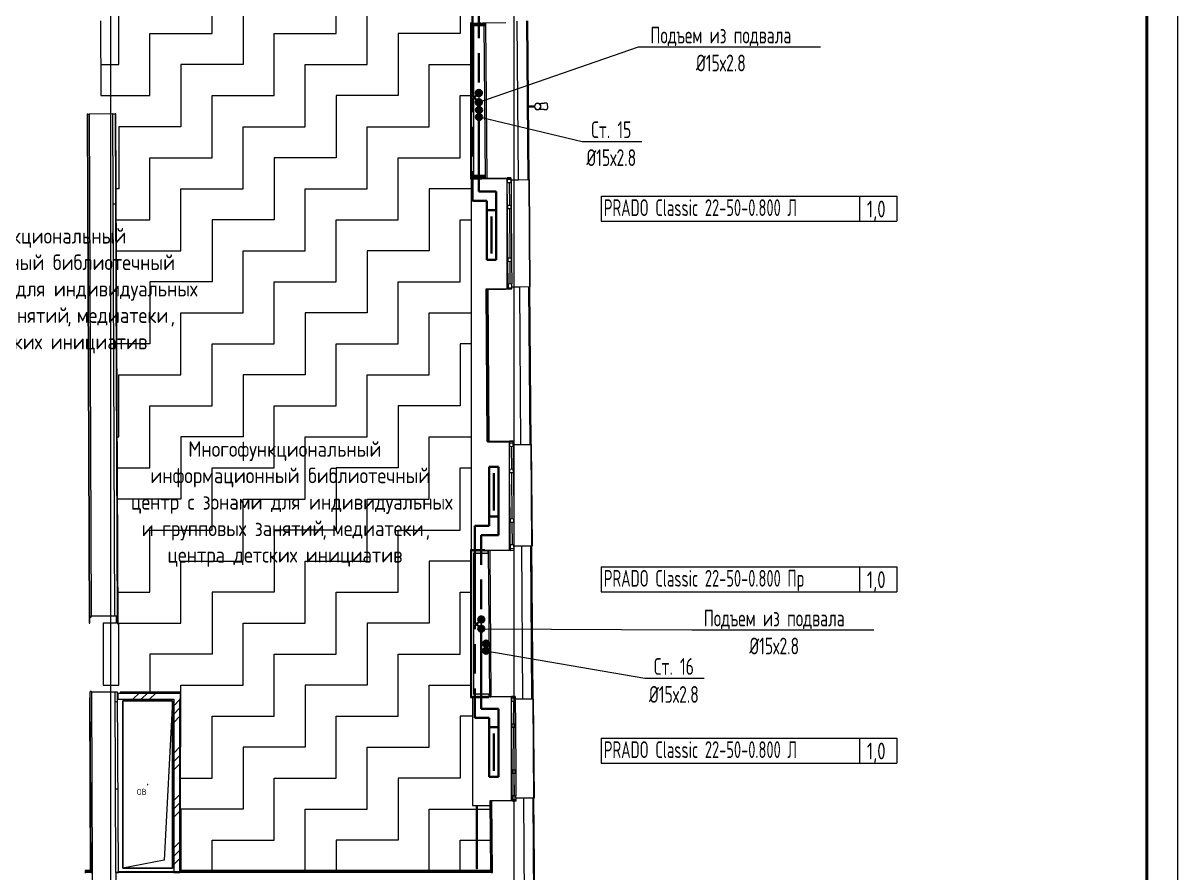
# Model space of a CAD drawing. Header units: millimetres. Extents: x -3929 to 624051, y 52832 to 514950.
# Drawn here: x 219098 to 237701, y 344518 to 358213 of the extents above; entities that cross this region are included whole.
import ezdxf
from ezdxf import colors
from ezdxf.entities.mleader import LeaderData, LeaderLine
from ezdxf.enums import TextEntityAlignment as Align
from ezdxf.math import Vec2, Vec3

# ---------------------------------------------------------------- set-up
doc = ezdxf.new("R2010")
doc.units = ezdxf.units.MM
for name, pattern in [('ADSK_Линия сетки', [25, 20, -2.5, 0, -2.5]), ('ADSK_Штриховая_ш2 п1', [3, 2, -1]), ('Hidden', [7.14375, 4.7625, -2.38125])]:
    doc.linetypes.add(name, pattern=pattern)
for name, color, linetype in [('9_Форматы', 7, 'Continuous'), ('ПРИБОРЫ', 3, 'Continuous'), ('статистика приборов', 252, 'Continuous'), ('стояки', 7, 'Continuous')]:
    doc.layers.add(name, color=color, linetype=linetype)
for name, color, linetype, lineweight in [('_ Окна', 7, 'Continuous', 9), ('Аннотация', 7, 'Continuous', 18), ('Марки помещений', 7, 'Continuous', 20), ('Обобщенные модели', 7, 'Continuous', 18), ('ОВ-О-Оборудование', 32, 'Continuous', 35), ('ОВ-рамка', 7, 'Continuous', 30), ('ОВ-ТЕКСТ', 7, 'Continuous', 25), ('Окна', 7, 'Continuous', 9), ('Оси', 253, 'Continuous', 9), ('Перекрытие', 7, 'Continuous', 18), ('Стены внутренние', 7, 'Continuous', 18), ('Стены наружные', 7, 'Continuous', 18), ('Стены несущие', 7, 'Continuous', 30), ('Стены отделка', 7, 'Continuous', 30), ('Стены штриховка', 7, 'Continuous', 9)]:
    doc.layers.add(name, color=color, linetype=linetype, lineweight=lineweight)
for name, color, linetype, true_color in [('т11.1', 1, 'Continuous', 0xff0000), ('т11.3', 7, 'Continuous', 0xb82e00), ('т21.1', 5, 'Continuous', 0x0000ff), ('т21.3', 7, 'Continuous', 0x005c45)]:
    doc.layers.add(name, color=color, linetype=linetype, true_color=true_color)
doc.styles.add('GOST Common_2', font='GOST_Common.ttf', dxfattribs={"width": 0.9, "height": 250})
doc.styles.add('GOST Common_4', font='GOST_Common.ttf', dxfattribs={"width": 0.9, "height": 200})
doc.styles.add('СТИЛЬ', font='simplex.shx', dxfattribs={"width": 0.65})

# ---------------------------------------------------------------- blocks, each defined once
blk = doc.blocks.new('*U2950')
at = {"layer": 'ОВ-О-Оборудование', "color": 32, "ltscale": 0.1, "true_color": 0xcd6928}
for p, q in [((400, 75), (-400, 75)), ((-400, 75), (-400, -75)), ((-300, 0), (300, 0)), ((400, -75), (400, 75)), ((-400, -75), (400, -75))]:
    blk.add_line(p, q, dxfattribs=at)
blk = doc.blocks.new('3 этаж')
at = {"layer": 'Стены внутренние', "lineweight": 0}
for points in [[(417056, -54498), (417096, -54498), (417096, -52003), (417056, -52004), (417056, -54256)], [(417266, -52043), (417267, -52043), (417266, -52004), (417266, -52003), (417096, -52004), (417096, -52043)], [(417151, -54498), (417280, -54498), (417280, -54458), (417096, -54458), (417096, -54498), (417139, -54498)], [(417079, -62858), (417096, -62858), (417096, -60503), (417056, -60503), (417056, -62858)], [(417321, -60543), (417330, -60543), (417330, -60503), (417096, -60503), (417096, -60543), (417301, -60543)], [(417096, -62858), (417346, -62858), (417346, -62818), (417096, -62818)]]:
    blk.add_hatch(color=253, dxfattribs=at).paths.add_polyline_path(points)
at = {"layer": '_ Окна', "color": 253, "lineweight": 0}
for p, q in [((417637, -54578), (417636, -54498)), ((417636, -54498), (417696, -54498)), ((417696, -54498), (417697, -54578)), ((417637, -54518), (417697, -54518)), ((417697, -54578), (417637, -54578)), ((417667, -54578), (417670, -54938)), ((417640, -54938), (417700, -54937)), ((417640, -54998), (417640, -54938)), ((417700, -54997), (417640, -54998)), ((417670, -54998), (417677, -55788)), ((417700, -54937), (417700, -54997)), ((417647, -55788), (417707, -55787)), ((417647, -55848), (417647, -55788)), ((417707, -55787), (417707, -55847)), ((417707, -55847), (417647, -55848)), ((417677, -55848), (417680, -56208)), ((417710, -56207), (417650, -56208)), ((417650, -56208), (417651, -56288)), ((417651, -56268), (417711, -56267)), ((417651, -56288), (417711, -56287)), ((417711, -56287), (417710, -56207)), ((417671, -58739), (417731, -58738)), ((417671, -58829), (417671, -58739)), ((417671, -58769), (417731, -58768)), ((417731, -58738), (417731, -58828)), ((417731, -58828), (417671, -58829)), ((417701, -58829), (417704, -59189)), ((417674, -59189), (417734, -59188)), ((417675, -59249), (417674, -59189)), ((417735, -59248), (417675, -59249)), ((417705, -59249), (417711, -59989)), ((417734, -59188), (417735, -59248)), ((417681, -59989), (417741, -59988)), ((417681, -60049), (417681, -59989)), ((417741, -60048), (417681, -60049)), ((417711, -60049), (417714, -60409)), ((417741, -59988), (417741, -60048)), ((417744, -60408), (417684, -60409)), ((417684, -60409), (417685, -60499)), ((417745, -60498), (417744, -60408)), ((417685, -60469), (417745, -60468)), ((417685, -60499), (417745, -60498)), ((417704, -62855), (417764, -62854)), ((417705, -62935), (417704, -62855)), ((417704, -62875), (417764, -62874)), ((417764, -62854), (417765, -62934)), ((417765, -62934), (417705, -62935)), ((417735, -62934), (417738, -63294)), ((417708, -63295), (417768, -63294)), ((417708, -63355), (417708, -63295)), ((417768, -63354), (417708, -63355)), ((417738, -63354), (417744, -64034)), ((417768, -63294), (417768, -63354)), ((417714, -64035), (417774, -64034)), ((417714, -64095), (417714, -64035)), ((417774, -64094), (417714, -64095)), ((417744, -64094), (417747, -64454)), ((417774, -64034), (417774, -64094)), ((417777, -64454), (417717, -64455)), ((417717, -64455), (417718, -64535)), ((417717, -64515), (417777, -64514)), ((417718, -64535), (417778, -64534)), ((417778, -64534), (417777, -64454))]:
    blk.add_line(p, q, dxfattribs=at)
at = {"layer": 'Обобщенные модели', "color": 253, "lineweight": 0}
for p, q in [((418076, -53341), (417978, -53342)), ((417978, -53352), (418076, -53351)), ((418140, -53296), (418141, -53296)), ((418141, -53296), (418144, -53296)), ((418144, -53296), (418147, -53296)), ((418147, -53296), (418150, -53296)), ((418150, -53296), (418153, -53296)), ((418153, -53296), (418156, -53296)), ((418156, -53296), (418160, -53296)), ((418160, -53296), (418164, -53296)), ((418164, -53296), (418168, -53296)), ((418168, -53296), (418172, -53296)), ((418172, -53296), (418177, -53296)), ((418177, -53296), (418181, -53296)), ((418181, -53296), (418186, -53295)), ((418186, -53295), (418191, -53295)), ((418191, -53295), (418196, -53295)), ((418196, -53295), (418201, -53295)), ((418201, -53295), (418206, -53295)), ((418206, -53295), (418211, -53295)), ((418211, -53295), (418217, -53295)), ((418217, -53295), (418222, -53295)), ((418222, -53295), (418228, -53295)), ((418228, -53295), (418230, -53295)), ((418273, -53295), (418230, -53295)), ((418143, -53396), (418141, -53396)), ((418146, -53396), (418143, -53396)), ((418149, -53396), (418146, -53396)), ((418152, -53396), (418149, -53396)), ((418155, -53396), (418152, -53396)), ((418159, -53396), (418155, -53396)), ((418162, -53396), (418159, -53396)), ((418166, -53396), (418162, -53396)), ((418170, -53396), (418166, -53396)), ((418175, -53396), (418170, -53396)), ((418179, -53396), (418175, -53396)), ((418184, -53396), (418179, -53396)), ((418189, -53395), (418184, -53396)), ((418194, -53395), (418189, -53395)), ((418199, -53395), (418194, -53395)), ((418204, -53395), (418199, -53395)), ((418209, -53395), (418204, -53395)), ((418214, -53395), (418209, -53395)), ((418220, -53395), (418214, -53395)), ((418225, -53395), (418220, -53395)), ((418231, -53395), (418225, -53395)), ((418231, -53395), (418274, -53395)), ((411444, -65623), (411444, -62923)), ((411444, -62923), (412244, -62923)), ((412244, -62923), (411444, -62923)), ((411444, -62923), (411444, -65623)), ((412244, -62923), (412111, -65490)), ((412244, -62923), (412244, -65623)), ((412244, -65623), (412244, -62923)), ((412111, -65490), (411444, -65623)), ((412244, -65623), (411444, -65623)), ((411444, -65623), (412244, -65623))]:
    blk.add_line(p, q, dxfattribs=at)
for centre, radius, start, end in [((418127, -53346), 52, 0.4634, 180.4634), ((418127, -53346), 52, 180.4634, 0.4634), ((418127, -53346), 50, 0.4634, 180.4634), ((418127, -53346), 50, 180.4634, 0.4634), ((411844, -64273), 2.5, 0, 180), ((411844, -64273), 2.5, 120, 180), ((411844, -64273), 2.5, 180, 0), ((411844, -64273), 2.5, 240, 345), ((411844, -64273), 2.5, 15, 90)]:
    blk.add_arc(centre, radius, start, end, dxfattribs=at)
for start_param, end_param in [(4.712389, 6.283185), (3.141593, 4.712389)]:
    blk.add_ellipse((418273, -53345), major_axis=(-0.4, 50), ratio=0.309017, start_param=start_param, end_param=end_param, dxfattribs=at)
at = {"layer": 'Окна', "color": 253, "lineweight": 0}
for p, q in [((417696, -54498), (417636, -54498)), ((417636, -54498), (417637, -54578)), ((417697, -54578), (417696, -54498)), ((417640, -54938), (417637, -54578)), ((417697, -54578), (417700, -54937)), ((417640, -54938), (417640, -54998)), ((417647, -55788), (417640, -54998)), ((417700, -54997), (417700, -54937)), ((417700, -54997), (417707, -55787)), ((417647, -55788), (417647, -55848)), ((417707, -55847), (417707, -55787)), ((417650, -56208), (417647, -55848)), ((417707, -55847), (417710, -56207)), ((417650, -56208), (417651, -56288)), ((417651, -56288), (417711, -56287)), ((417711, -56287), (417710, -56207)), ((417731, -58738), (417671, -58739)), ((417671, -58739), (417671, -58829)), ((417731, -58828), (417731, -58738)), ((417674, -59189), (417671, -58829)), ((417731, -58828), (417734, -59188)), ((417674, -59189), (417675, -59249)), ((417681, -59989), (417675, -59249)), ((417735, -59248), (417734, -59188)), ((417735, -59248), (417741, -59988)), ((417681, -59989), (417681, -60049)), ((417684, -60409), (417681, -60049)), ((417741, -60048), (417741, -59988)), ((417741, -60048), (417744, -60408)), ((417684, -60409), (417685, -60499)), ((417745, -60498), (417744, -60408)), ((417685, -60499), (417745, -60498)), ((417764, -62854), (417704, -62855)), ((417704, -62855), (417705, -62935)), ((417765, -62934), (417764, -62854)), ((417708, -63295), (417705, -62935)), ((417765, -62934), (417768, -63294)), ((417708, -63295), (417708, -63355)), ((417714, -64035), (417708, -63355)), ((417768, -63354), (417768, -63294)), ((417768, -63354), (417774, -64034)), ((417714, -64035), (417714, -64095)), ((417717, -64455), (417714, -64095)), ((417774, -64094), (417774, -64034)), ((417774, -64094), (417777, -64454)), ((417717, -64455), (417718, -64535)), ((417718, -64535), (417778, -64534)), ((417778, -64534), (417777, -64454))]:
    blk.add_line(p, q, dxfattribs=at)
at = {"layer": 'Оси', "color": 253, "linetype": 'ADSK_Линия сетки', "lineweight": 0}
for p, q in [((411248, -89970), (411248, -42931)), ((417748, -89970), (417748, -42931))]:
    blk.add_line(p, q, dxfattribs=at)
at = {"layer": 'Перекрытие', "color": 253, "lineweight": 0}
for p, q in [((412880, -52172), (412880, -51172)), ((414880, -52172), (414880, -51172)), ((416880, -51172), (416880, -52172)), ((411380, -52672), (411380, -51672)), ((413380, -51672), (413380, -52672)), ((415380, -52672), (415380, -51672)), ((411084, -51967), (411089, -53172)), ((411880, -53172), (411880, -52172)), ((411880, -52172), (412880, -52172)), ((413880, -53172), (413880, -52172)), ((413880, -52172), (414880, -52172)), ((416880, -52172), (415880, -52172)), ((415880, -52172), (415880, -53172)), ((411087, -52672), (411380, -52672)), ((413380, -52672), (412380, -52672)), ((412380, -52672), (412380, -53672)), ((414380, -53672), (414380, -52672)), ((414380, -52672), (415380, -52672)), ((416380, -53672), (416380, -52672)), ((416380, -52672), (417044, -52672)), ((411089, -53172), (411880, -53172)), ((412880, -54172), (412880, -53172)), ((412880, -53172), (413880, -53172)), ((415880, -53172), (414880, -53172)), ((414880, -53172), (414880, -54172)), ((416880, -54172), (416880, -53172)), ((416880, -53172), (417044, -53172)), ((412380, -53672), (411380, -53672)), ((411380, -53672), (411380, -54672)), ((413380, -54672), (413380, -53672)), ((413380, -53672), (414380, -53672)), ((415380, -54672), (415380, -53672)), ((415380, -53672), (416380, -53672)), ((411880, -55172), (411880, -54172)), ((411880, -54172), (412880, -54172)), ((414880, -54172), (413880, -54172)), ((413880, -54172), (413880, -55172)), ((415880, -55172), (415880, -54172)), ((415880, -54172), (416880, -54172)), ((411380, -54672), (411337, -54672)), ((412380, -55672), (412380, -54672)), ((412380, -54672), (413380, -54672)), ((414380, -55672), (414380, -54672)), ((414380, -54672), (415380, -54672)), ((417056, -54672), (416380, -54672)), ((416380, -54672), (416380, -55672)), ((417056, -54512), (417056, -60491)), ((417636, -54512), (417056, -54512)), ((417636, -56288), (417636, -54512)), ((411339, -55172), (411880, -55172)), ((413880, -55172), (412880, -55172)), ((412880, -55172), (412880, -56172)), ((414880, -56172), (414880, -55172)), ((414880, -55172), (415880, -55172)), ((416880, -56172), (416880, -55172)), ((416880, -55172), (417056, -55172)), ((411342, -55672), (412380, -55672)), ((413380, -56672), (413380, -55672)), ((413380, -55672), (414380, -55672)), ((416380, -55672), (415380, -55672)), ((415380, -55672), (415380, -56672)), ((412880, -56172), (411880, -56172)), ((411880, -56172), (411880, -57172)), ((413880, -57172), (413880, -56172)), ((413880, -56172), (414880, -56172)), ((415880, -57172), (415880, -56172)), ((415880, -56172), (416880, -56172)), ((417301, -56291), (417301, -56288)), ((417301, -56288), (417615, -56288)), ((412380, -57672), (412380, -56672)), ((412380, -56672), (413380, -56672)), ((415380, -56672), (414380, -56672)), ((414380, -56672), (414380, -57672)), ((416380, -57672), (416380, -56672)), ((416380, -56672), (417056, -56672)), ((411880, -57172), (411348, -57172)), ((412880, -58172), (412880, -57172)), ((412880, -57172), (413880, -57172)), ((414880, -58172), (414880, -57172)), ((414880, -57172), (415880, -57172)), ((417056, -57172), (416880, -57172)), ((416880, -57172), (416880, -58172)), ((411380, -58672), (411380, -57672)), ((411380, -57672), (412380, -57672)), ((414380, -57672), (413380, -57672)), ((413380, -57672), (413380, -58672)), ((415380, -58672), (415380, -57672)), ((415380, -57672), (416380, -57672)), ((411880, -59172), (411880, -58172)), ((411880, -58172), (412880, -58172)), ((413880, -59172), (413880, -58172)), ((413880, -58172), (414880, -58172)), ((416880, -58172), (415880, -58172)), ((415880, -58172), (415880, -59172)), ((411354, -58672), (411380, -58672)), ((413380, -58672), (412380, -58672)), ((412380, -58672), (412380, -59672)), ((414380, -59672), (414380, -58672)), ((414380, -58672), (415380, -58672)), ((416380, -59672), (416380, -58672)), ((416380, -58672), (417056, -58672)), ((417321, -58757), (417321, -58742)), ((417670, -58757), (417321, -58757)), ((417670, -60499), (417670, -58757)), ((411356, -59172), (411880, -59172)), ((412880, -60172), (412880, -59172)), ((412880, -59172), (413880, -59172)), ((415880, -59172), (414880, -59172)), ((414880, -59172), (414880, -60172)), ((416880, -60172), (416880, -59172)), ((416880, -59172), (417056, -59172)), ((412380, -59672), (411358, -59672)), ((413380, -60672), (413380, -59672)), ((413380, -59672), (414380, -59672)), ((415380, -60672), (415380, -59672)), ((415380, -59672), (416380, -59672)), ((411880, -61172), (411880, -60172)), ((411880, -60172), (412880, -60172)), ((414880, -60172), (413880, -60172)), ((413880, -60172), (413880, -61172)), ((415880, -61172), (415880, -60172)), ((415880, -60172), (416880, -60172)), ((417330, -60517), (417335, -60517)), ((412380, -61672), (412380, -60672)), ((412380, -60672), (413380, -60672)), ((414380, -61672), (414380, -60672)), ((414380, -60672), (415380, -60672)), ((417044, -60672), (416380, -60672)), ((416380, -60672), (416380, -61672)), ((411364, -61172), (411880, -61172)), ((413880, -61172), (412880, -61172)), ((412880, -61172), (412880, -62172)), ((414880, -62172), (414880, -61172)), ((414880, -61172), (415880, -61172)), ((416880, -62172), (416880, -61172)), ((416880, -61172), (417044, -61172)), ((411334, -61557), (411334, -61670)), ((411334, -61670), (411124, -61671)), ((411124, -61671), (411128, -62672)), ((411380, -62672), (411380, -61672)), ((411380, -61672), (412380, -61672)), ((413380, -62672), (413380, -61672)), ((413380, -61672), (414380, -61672)), ((416380, -61672), (415380, -61672)), ((415380, -61672), (415380, -62672)), ((412880, -62172), (411880, -62172)), ((411880, -62172), (411880, -62786)), ((413880, -63172), (413880, -62172)), ((413880, -62172), (414880, -62172)), ((415880, -63172), (415880, -62172)), ((415880, -62172), (416880, -62172)), ((411128, -62672), (411380, -62672)), ((412380, -63672), (412380, -62672)), ((412380, -62672), (413380, -62672)), ((415380, -62672), (414380, -62672)), ((414380, -62672), (414380, -63672)), ((416380, -63672), (416380, -62672)), ((416380, -62672), (417044, -62672)), ((417079, -62870), (417079, -64612)), ((417703, -62859), (417342, -62859)), ((417703, -64535), (417703, -62859)), ((412880, -64172), (412880, -63172)), ((412880, -63172), (413880, -63172)), ((414880, -64172), (414880, -63172)), ((414880, -63172), (415880, -63172)), ((417079, -63172), (416880, -63172)), ((416880, -63172), (416880, -64172)), ((412370, -63672), (412380, -63672)), ((414380, -63672), (413380, -63672)), ((413380, -63672), (413380, -64672)), ((415380, -64672), (415380, -63672)), ((415380, -63672), (416380, -63672)), ((412370, -64172), (412880, -64172)), ((413880, -65172), (413880, -64172)), ((413880, -64172), (414880, -64172)), ((416880, -64172), (415880, -64172)), ((415880, -64172), (415880, -65172)), ((412380, -64672), (412380, -65660)), ((413380, -64672), (412380, -64672)), ((414380, -65660), (414380, -64672)), ((414380, -64672), (415380, -64672)), ((416380, -65660), (416380, -64672)), ((416380, -64672), (417139, -64672)), ((417079, -64612), (417356, -64612)), ((417151, -64672), (417357, -64672)), ((412880, -65660), (412880, -65172)), ((412880, -65172), (413880, -65172)), ((414880, -65172), (414880, -65660)), ((415880, -65172), (414880, -65172)), ((416880, -65660), (416880, -65172)), ((416880, -65172), (417139, -65172)), ((417151, -65172), (417361, -65172))]:
    blk.add_line(p, q, dxfattribs=at)
at = {"layer": 'Стены внутренние', "color": 253, "lineweight": 0}
for p, q in [((417286, -54510), (417286, -54501)), ((417139, -54512), (417139, -54510)), ((417151, -54510), (417151, -54512)), ((417139, -65633), (417139, -64612)), ((417151, -64612), (417151, -65633)), ((417151, -65633), (417139, -65633))]:
    blk.add_line(p, q, dxfattribs=at)
at = {"layer": 'Стены внутренние', "color": 253, "linetype": 'Continuous', "lineweight": 0}
for p, q in [((411605, -62898), (411705, -62798)), ((411740, -62898), (411840, -62798)), ((411875, -62898), (411975, -62798)), ((412264, -63003), (412364, -62903)), ((412264, -63138), (412364, -63038)), ((412369, -62898), (412370, -62897)), ((412264, -63273), (412363, -63173)), ((412264, -63766), (412362, -63668)), ((412264, -63901), (412362, -63803)), ((412264, -64036), (412362, -63938)), ((412264, -64529), (412362, -64432)), ((412264, -64664), (412362, -64566)), ((412264, -64799), (412362, -64701)), ((412264, -65293), (412363, -65194)), ((412264, -65428), (412363, -65328)), ((412264, -65563), (412363, -65463))]:
    blk.add_line(p, q, dxfattribs=at)
at = {"layer": 'Стены наружные', "color": 253, "lineweight": 0}
for p, q in [((417274, -54510), (417226, -54510)), ((417274, -54512), (417274, -54510)), ((417987, -54522), (417988, -54522)), ((417987, -54525), (418001, -56255)), ((418000, -56252), (417987, -54525)), ((417988, -54522), (418001, -56252)), ((418000, -56252), (418001, -56252)), ((418021, -58791), (418034, -60431)), ((418034, -60431), (418021, -58792)), ((418021, -58792), (418022, -58792)), ((418022, -58792), (418035, -60432)), ((418035, -60432), (418034, -60432)), ((417354, -62858), (417346, -62858)), ((418054, -62892), (418067, -64492)), ((418067, -64492), (418054, -62892)), ((418054, -62892), (418055, -62892)), ((418055, -62892), (418068, -64492)), ((418068, -64492), (418067, -64492))]:
    blk.add_line(p, q, dxfattribs=at)
at = {"layer": 'Стены несущие', "color": 253, "lineweight": 0}
for p, q in [((417616, -52000), (417286, -52003)), ((417286, -52003), (417306, -54501)), ((417817, -54527), (417796, -51969)), ((411280, -53466), (410900, -53468)), ((410900, -53468), (410934, -61557)), ((411314, -61555), (411280, -53466)), ((417306, -54501), (417636, -54498)), ((417696, -54496), (417696, -54498)), ((417697, -54528), (417817, -54527)), ((417651, -56288), (417321, -56291)), ((417321, -56291), (417341, -58742)), ((417831, -56256), (417711, -56257)), ((417831, -56256), (417851, -58792)), ((417341, -58742), (417671, -58739)), ((417731, -58793), (417851, -58792)), ((417864, -60432), (417744, -60433)), ((417864, -60432), (417884, -62893)), ((417685, -60499), (417355, -60501)), ((417355, -60501), (417374, -62857)), ((410934, -61557), (411314, -61555)), ((411319, -62785), (410939, -62787)), ((410939, -62787), (410951, -65692)), ((411331, -65692), (411319, -62785)), ((411362, -62798), (411362, -62898)), ((411362, -62798), (412370, -62798)), ((412370, -62898), (412370, -62798)), ((417374, -62857), (417704, -62855)), ((411362, -62898), (412264, -62898)), ((412264, -62898), (412264, -65692)), ((412370, -62898), (412358, -62898)), ((412364, -65692), (412364, -62898)), ((417764, -62894), (417884, -62893)), ((417718, -64535), (417388, -64537)), ((417397, -65692), (417388, -64537)), ((417897, -64493), (417777, -64494)), ((417778, -64535), (417778, -64534)), ((417897, -64493), (417917, -66928)), ((410837, -65692), (410837, -65702)), ((410951, -65692), (410837, -65692)), ((412264, -65692), (411331, -65692)), ((417397, -65692), (412364, -65692))]:
    blk.add_line(p, q, dxfattribs=at)
at = {"layer": 'Стены отделка', "color": 253, "lineweight": 0}
for p, q in [((417044, -51993), (417044, -54508)), ((417056, -52003), (417056, -54498)), ((417056, -52003), (417276, -52003)), ((417096, -54458), (417096, -52043)), ((417096, -52043), (417276, -52043)), ((417206, -52003), (417206, -51991)), ((417286, -52003), (417236, -52003)), ((417286, -54501), (417266, -52003)), ((417266, -52003), (417266, -52003)), ((417276, -52043), (417276, -52003)), ((417987, -54525), (417966, -51967)), ((410880, -53468), (410868, -53468)), ((410868, -53468), (410902, -61675)), ((410914, -61675), (410880, -53468)), ((410900, -53474), (410880, -53474)), ((411320, -53472), (411280, -53472)), ((411320, -53466), (411354, -61679)), ((411332, -53466), (411320, -53466)), ((411366, -61679), (411332, -53466)), ((417286, -54498), (417056, -54498)), ((417280, -54458), (417096, -54458)), ((417226, -54510), (417226, -54501)), ((417226, -54501), (417306, -54501)), ((417280, -54498), (417280, -54458)), ((417046, -54510), (417226, -54510)), ((417817, -54527), (417987, -54525)), ((411326, -54922), (411286, -54922)), ((411292, -56322), (411332, -56322)), ((417321, -56291), (417289, -56291)), ((417289, -56291), (417309, -58742)), ((418001, -56255), (417831, -56256)), ((418021, -58791), (418001, -56255)), ((417309, -58742), (417341, -58742)), ((417851, -58792), (418021, -58791)), ((418034, -60431), (417864, -60432)), ((418054, -62892), (418034, -60431)), ((417044, -60493), (417044, -62868)), ((417275, -60491), (417046, -60491)), ((417056, -60503), (417056, -62858)), ((417056, -60503), (417335, -60503)), ((417096, -62818), (417096, -60543)), ((417096, -60543), (417330, -60543)), ((417275, -60502), (417275, -60491)), ((417355, -60501), (417275, -60502)), ((417330, -60543), (417330, -60503)), ((417354, -62858), (417335, -60502)), ((410914, -61575), (410934, -61574)), ((410934, -61574), (410934, -61557)), ((411314, -61555), (411314, -61557)), ((411314, -61557), (411354, -61557)), ((410902, -61675), (410914, -61675)), ((411354, -61679), (411366, -61679)), ((410919, -62875), (410907, -62875)), ((410907, -62875), (410919, -65672)), ((410939, -62774), (410919, -62775)), ((410931, -65692), (410919, -62775)), ((410939, -62787), (410939, -62774)), ((411359, -62787), (411319, -62787)), ((411371, -65692), (411359, -62787)), ((412368, -62786), (411399, -62786)), ((411399, -62786), (411399, -62798)), ((412370, -62798), (412370, -62788)), ((417046, -62870), (417342, -62870)), ((417346, -62858), (417056, -62858)), ((417346, -62818), (417096, -62818)), ((417342, -62870), (417342, -62858)), ((417346, -62858), (417346, -62818)), ((417354, -62858), (417374, -62857)), ((411360, -62941), (411320, -62941)), ((412358, -62898), (412358, -65672)), ((412370, -65660), (412370, -62898)), ((417884, -62893), (418054, -62892)), ((411325, -64341), (411365, -64341)), ((417388, -64537), (417356, -64538)), ((417356, -64538), (417365, -65660)), ((417368, -64537), (417368, -64538)), ((418067, -64492), (417897, -64493)), ((418087, -66927), (418067, -64492)), ((410837, -65660), (410837, -65692)), ((410931, -65660), (410837, -65660)), ((410934, -65672), (410931, -65672)), ((410934, -65692), (410934, -65672)), ((411374, -65672), (411374, -65692)), ((411374, -65672), (417377, -65672)), ((417365, -65660), (412370, -65660)), ((417367, -65692), (417367, -65672)), ((417377, -65662), (417377, -65692)), ((410931, -65692), (410951, -65692)), ((411331, -65692), (411331, -65692)), ((411331, -65692), (411371, -65692)), ((412264, -65692), (412364, -65692)), ((417377, -65692), (417397, -65692))]:
    blk.add_line(p, q, dxfattribs=at)
at = {"layer": 'Стены штриховка', "color": 253, "lineweight": 0}
for p, q in [((417046, -51991), (417046, -54510)), ((417946, -51967), (417967, -54525)), ((410870, -53468), (410904, -61675)), ((411364, -61679), (411330, -53466)), ((417044, -54508), (417226, -54508)), ((417044, -54508), (417044, -54510)), ((417044, -54510), (417046, -54510)), ((417291, -56291), (417311, -58742)), ((417301, -56291), (417321, -58742)), ((417981, -56255), (418001, -58791)), ((418034, -62892), (418014, -60431)), ((417046, -60491), (417044, -60491)), ((417044, -60491), (417044, -60493)), ((417275, -60493), (417044, -60493)), ((417046, -60491), (417046, -62870)), ((410909, -62875), (410921, -65672)), ((412370, -62788), (411399, -62788)), ((412368, -62798), (412368, -62786)), ((412370, -62786), (412368, -62786)), ((412370, -62788), (412370, -62786)), ((417044, -62868), (417342, -62868)), ((417044, -62868), (417044, -62870)), ((417044, -62870), (417046, -62870)), ((412368, -65662), (412368, -62898)), ((417358, -64538), (417367, -65662)), ((417377, -65662), (417368, -64538)), ((418047, -64492), (418067, -66927)), ((410931, -65662), (410837, -65662)), ((410931, -65672), (410837, -65672)), ((417367, -65662), (412368, -65662)), ((410951, -65692), (410953, -66202)), ((411331, -65692), (411333, -66202))]:
    blk.add_line(p, q, dxfattribs=at)
at = {"layer": 'Аннотация', "color": 253, "lineweight": 0, "style": 'GOST Common_4', "width": 0.9}
blk.add_text('ОВ', height=100, dxfattribs=at).set_placement((411670, -64442))
at = {"layer": 'Марки помещений', "color": 253, "lineweight": 0, "style": 'GOST Common_2', "width": 0.9}
for s, p in [('Многофункциональный', (408387, -55556)), ('информационный библиотечный', (407775, -55982)), ('центр с зонами для индивидуальных', (407463, -56408)), ('и групповых занятий', (407636, -56834)), ('медиатеки', (410702, -56834)), (', ', (410546, -56834)), (',', (412210, -56834)), ('центра детских инициатив', (408052, -57260)), ('Многофункциональный', (412498, -58991)), ('информационный библиотечный', (411886, -59417)), ('центр с зонами для индивидуальных', (411573, -59843)), ('и групповых занятий', (411747, -60270)), (', ', (414657, -60270)), ('медиатеки', (414813, -60270)), (',', (416320, -60270)), ('центра детских инициатив', (412162, -60696))]:
    blk.add_text(s, height=250, dxfattribs=at).set_placement(p)
blk = doc.blocks.new('*U2998')
at = {"layer": '9_Форматы', "color": 7, "linetype": 'Continuous', "lineweight": 9, "ltscale": 100}
blk.add_lwpolyline([(5, -5), (5, 589), (-836, 589), (-836, -5)], close=True, dxfattribs=at)
at = {"layer": '9_Форматы', "color": 7, "linetype": 'Continuous', "lineweight": 9, "ltscale": 100, "const_width": 0.5}
blk.add_lwpolyline([(0, 0), (0, 584), (-816, 584), (-816, 0)], close=True, dxfattribs=at)

msp = doc.modelspace()

# ---------------------------------------------------------------- hatches: boundary and pattern name
at = {"layer": 'т11.1', "lineweight": 40}
h = msp.add_hatch(color=256, dxfattribs=at)
h.dxf.hatch_style = 1
h.paths.add_polyline_path([(226492.938, 356812.795, 1), (226392.938, 356812.795, 1)])
h = msp.add_hatch(color=256, dxfattribs=at)
h.dxf.hatch_style = 1
h.paths.add_polyline_path([(226603.993, 348212.404, 1), (226503.993, 348212.404, 1)])
at = {"layer": 'т11.3', "lineweight": 40}
h = msp.add_hatch(color=256, dxfattribs=at)
h.dxf.hatch_style = 1
h.paths.add_polyline_path([(226489.716, 356937.184, 1), (226389.716, 356937.184, 1)])
h = msp.add_hatch(color=256, dxfattribs=at)
h.dxf.hatch_style = 1
h.paths.add_polyline_path([(226527.91, 348452.26, 1), (226427.91, 348452.26, 1)])
at = {"layer": 'т21.1', "linetype": 'ADSK_Штриховая_ш2 п1', "lineweight": 40, "ltscale": 50}
h = msp.add_hatch(color=256, dxfattribs=at)
h.dxf.hatch_style = 1
h.paths.add_polyline_path([(226492.938, 356699.61, 1), (226392.938, 356699.61, 1)])
h = msp.add_hatch(color=256, dxfattribs=at)
h.dxf.hatch_style = 1
h.paths.add_polyline_path([(226603.993, 348099.219, 1), (226503.993, 348099.219, 1)])
at = {"layer": 'т21.3', "lineweight": 40, "ltscale": 50}
h = msp.add_hatch(color=256, dxfattribs=at)
h.dxf.hatch_style = 1
h.paths.add_polyline_path([(226489.716, 357087.184, 1), (226389.716, 357087.184, 1)])
h = msp.add_hatch(color=256, dxfattribs=at)
h.dxf.hatch_style = 1
h.paths.add_polyline_path([(226527.91, 348602.26, 1), (226427.91, 348602.26, 1)])

# ---------------------------------------------------------------- linework, layer by layer
at = {"layer": 'ПРИБОРЫ', "color": 7, "lineweight": 15}
for p, q in [((228411.354, 355421.604), (233170.974, 355421.604)), ((228411.354, 355421.604), (233170.974, 355421.604)), ((228411.354, 355421.604), (228411.354, 355021.604)), ((232570.974, 355421.604), (232570.974, 355021.604)), ((233170.974, 355421.604), (233170.974, 355021.604)), ((228411.354, 355021.604), (233170.974, 355021.604)), ((228411.354, 349448.722), (233170.974, 349448.722)), ((228411.354, 349448.722), (233170.974, 349448.722)), ((228411.354, 349448.722), (228411.354, 349048.722)), ((232570.974, 349448.722), (232570.974, 349048.722)), ((233170.974, 349448.722), (233170.974, 349048.722)), ((228411.354, 349048.722), (233170.974, 349048.722)), ((228411.354, 346687.593), (233170.974, 346687.593)), ((228411.354, 346687.593), (233170.974, 346687.593)), ((228411.354, 346687.593), (228411.354, 346287.593)), ((232570.974, 346687.593), (232570.974, 346287.593)), ((233170.974, 346687.593), (233170.974, 346287.593)), ((228411.354, 346287.593), (233170.974, 346287.593))]:
    msp.add_line(p, q, dxfattribs=at)
at = {"layer": 'т11.1', "lineweight": 40}
for centre in [(226442.938, 356812.795), (226553.993, 348212.404)]:
    msp.add_circle(centre, 50, dxfattribs=at)
at = {"layer": 'т11.3', "lineweight": 40}
for p, q in [((226338.718, 358594.649), (226338.718, 357038.182)), ((226439.716, 356937.184), (226338.718, 357038.182)), ((226438.718, 355498.384), (226439.716, 356937.184)), ((226718.375, 355498.384), (226438.718, 355498.384)), ((226718.375, 355198.384), (226718.375, 355498.384)), ((226606.57, 350259.725), (226606.57, 350109.725)), ((226606.57, 350109.725), (226376.913, 350109.725)), ((226376.913, 350109.725), (226376.913, 348553.258)), ((226477.91, 348452.26), (226376.913, 348553.258)), ((226476.913, 347164.81), (226477.91, 348452.26)), ((226756.57, 347164.81), (226476.913, 347164.81)), ((226756.57, 346864.81), (226756.57, 347164.81))]:
    msp.add_line(p, q, dxfattribs=at)
for centre in [(226439.716, 356937.184), (226477.91, 348452.26)]:
    msp.add_circle(centre, 50, dxfattribs=at)
at = {"layer": 'т21.1', "lineweight": 40, "ltscale": 50}
for centre in [(226442.938, 356699.61), (226553.993, 348099.219)]:
    msp.add_circle(centre, 50, dxfattribs=at)
at = {"layer": 'т21.3', "linetype": 'Hidden', "lineweight": 40, "ltscale": 100}
for p, q in [((226438.718, 358444.649), (226439.716, 357087.184)), ((226439.716, 357087.184), (226338.718, 356986.187)), ((226338.718, 355348.384), (226338.718, 356986.187)), ((226568.375, 355348.384), (226338.718, 355348.384)), ((226568.375, 355198.384), (226568.375, 355348.384)), ((226756.57, 350259.725), (226756.57, 349959.725)), ((226756.57, 349959.725), (226476.913, 349959.725)), ((226476.913, 349959.725), (226477.91, 348602.26)), ((226477.91, 348602.26), (226376.913, 348501.263)), ((226376.913, 347014.81), (226376.913, 348501.263)), ((226606.57, 347014.81), (226376.913, 347014.81)), ((226606.57, 346864.81), (226606.57, 347014.81))]:
    msp.add_line(p, q, dxfattribs=at)
at = {"layer": 'т21.3', "lineweight": 40, "ltscale": 50}
for centre in [(226439.716, 357087.184), (226477.91, 348602.26)]:
    msp.add_circle(centre, 50, dxfattribs=at)

# ---------------------------------------------------------------- block references
at = {"layer": 'ОВ-О-Оборудование', "ltscale": 10, "rotation": 270}
for p in [(226643.375, 354798.384), (226681.57, 346464.81)]:
    msp.add_blockref('*U2950', p, dxfattribs=at)
at = {"layer": 'ОВ-О-Оборудование', "ltscale": 10, "xscale": -1, "rotation": 270}
msp.add_blockref('*U2950', (226681.57, 350659.725), dxfattribs=at)
at = {"layer": 'ОВ-рамка', "ltscale": 100, "transparency": 33554687, "xscale": 100, "yscale": 100, "zscale": 100}
msp.add_blockref('*U2998', (237201.455, 313745.999), dxfattribs=at)
at = {"layer": 'стояки', "color": 5, "lineweight": 40}
msp.add_blockref('3 этаж', (-190738.98, 410215.433), dxfattribs=at)

# ---------------------------------------------------------------- texts
at = {"layer": 'статистика приборов', "color": 7, "style": 'СТИЛЬ', "width": 0.6}
for s, p in [('PRADO Classic 22-50-0.800 Л      ', (228454.331, 355103.457)), ('PRADO Classic 22-50-0.800 Пр      ', (228454.331, 349130.576)), ('PRADO Classic 22-50-0.800 Л      ', (228454.331, 346369.447))]:
    msp.add_text(s, height=270, dxfattribs=at).set_placement(p)
at = {"layer": 'статистика приборов', "color": 7, "style": 'СТИЛЬ', "width": 0.7}
for p in [(232842.04, 355082.055), (232842.04, 349109.174), (232842.04, 346348.045)]:
    msp.add_text('1,0', height=270, dxfattribs=at).set_placement(p, align=Align.CENTER)

# ---------------------------------------------------------------- leaders
at = {"layer": 'ОВ-ТЕКСТ', "color": 7}
ml = msp.add_multileader_mtext('Standard', dxfattribs=at)
ml.set_content('\\A1;Подъем из подвала %%C15х2.8 ', color=7, style='СТИЛЬ')
ml.set_leader_properties(color=7, lineweight=18)
ml.build(insert=Vec2(0, 0))
ml.multileader.update_dxf_attribs({"text_left_attachment_type": 6, "text_right_attachment_type": 6, "dogleg_length": 0.36, "arrow_head_size": 0.126})
ctx = ml.context
ctx.base_point, ctx.char_height, ctx.arrow_head_size, ctx.landing_gap_size, ctx.plane_origin = Vec3(229014.162, 357830.941), 270, 0.126, 0.063, Vec3(251336.296, 346458.078)
ctx.left_attachment, ctx.right_attachment, ctx.text_align_type = 6, 6, 1
notes = []
notes.append((ctx, [(0, (1, 1, 0), (229013.91, 357830.941), (1, 0), 0.252, [(1, [(226439.716, 357087.184), (226439.716, 356937.184)], 0, [])])]))
ctx.mtext.insert, ctx.mtext.width, ctx.mtext.defined_height, ctx.mtext.alignment, ctx.mtext.flow_direction = Vec3(230338.832, 358154.941), 2900.40337, 1165.442, 2, 5
ml = msp.add_multileader_mtext('Standard', dxfattribs=at)
ml.set_content('\\A1;Ст. 15^J%%C15х2.8 ', color=7, style='СТИЛЬ')
ml.set_leader_properties(color=7, lineweight=18)
ml.build(insert=Vec2(0, 0))
ml.multileader.update_dxf_attribs({"text_left_attachment_type": 6, "text_right_attachment_type": 6, "dogleg_length": 0.36, "arrow_head_size": 0.126})
ctx = ml.context
ctx.base_point, ctx.char_height, ctx.arrow_head_size, ctx.landing_gap_size, ctx.plane_origin = Vec3(228105.428, 356305.732), 270, 0.126, 0.063, Vec3(234594.687, 352275.128)
ctx.left_attachment, ctx.right_attachment, ctx.text_align_type = 6, 6, 1
notes.append((ctx, [(0, (1, 1, 0), (228105.176, 356305.732), (1, 0), 0.252, [(0, [(226442.938, 356812.795), (226442.938, 356699.61)], 0, [])])]))
ctx.mtext.insert, ctx.mtext.width, ctx.mtext.alignment, ctx.mtext.flow_direction = Vec3(228573.491, 356629.732), 1404.14984, 2, 5
ml = msp.add_multileader_mtext('Standard', dxfattribs=at)
ml.set_content('\\A1;Подъем из подвала %%C15х2.8 ', color=7, style='СТИЛЬ')
ml.set_leader_properties(color=7, lineweight=18)
ml.build(insert=Vec2(0, 0))
ml.multileader.update_dxf_attribs({"text_left_attachment_type": 6, "text_right_attachment_type": 6, "dogleg_length": 0.36, "arrow_head_size": 0.126})
ctx = ml.context
ctx.base_point, ctx.char_height, ctx.arrow_head_size, ctx.landing_gap_size, ctx.plane_origin = Vec3(229873.733, 348436.513), 270, 0.126, 0.063, Vec3(251495.137, 337973.154)
ctx.left_attachment, ctx.right_attachment, ctx.text_align_type = 6, 6, 1
notes.append((ctx, [(0, (1, 1, 0), (229873.481, 348436.513), (1, 0), 0.252, [(1, [(226477.91, 348602.26), (226477.91, 348452.26)], 0, [])])]))
ctx.mtext.insert, ctx.mtext.width, ctx.mtext.defined_height, ctx.mtext.alignment, ctx.mtext.flow_direction = Vec3(231198.403, 348760.513), 2900.40337, 1165.442, 2, 5
ml = msp.add_multileader_mtext('Standard', dxfattribs=at)
ml.set_content('\\A1;Ст. 16^J%%C15х2.8 ', color=7, style='СТИЛЬ')
ml.set_leader_properties(color=7, lineweight=18)
ml.build(insert=Vec2(0, 0))
ml.multileader.update_dxf_attribs({"text_left_attachment_type": 6, "text_right_attachment_type": 6, "dogleg_length": 0.36, "arrow_head_size": 0.126})
ctx = ml.context
ctx.base_point, ctx.char_height, ctx.arrow_head_size, ctx.landing_gap_size, ctx.plane_origin = Vec3(229113.87, 347655.861), 270, 0.126, 0.063, Vec3(234705.742, 343674.468)
ctx.left_attachment, ctx.right_attachment, ctx.text_align_type = 6, 6, 1
notes.append((ctx, [(0, (1, 1, 0), (229113.618, 347655.861), (1, 0), 0.252, [(0, [(226553.993, 348212.135), (226553.993, 348098.95)], 0, [])])]))
ctx.mtext.insert, ctx.mtext.width, ctx.mtext.alignment, ctx.mtext.flow_direction = Vec3(229581.933, 347979.861), 1404.14984, 2, 5
for ctx, leaders in notes:
    for number, flags, end, landing, length, lines in leaders:
        leader = LeaderData()
        leader.index, (leader.has_last_leader_line, leader.has_dogleg_vector, leader.attachment_direction) = number, flags
        leader.last_leader_point, leader.dogleg_vector, leader.dogleg_length = Vec3(end), Vec3(landing), length
        for number, points, colour, breaks in lines:
            line = LeaderLine()
            line.index, line.vertices, line.color, line.breaks = number, Vec3.list(points), colors.encode_raw_color(colour), breaks
            leader.lines.append(line)
        ctx.leaders.append(leader)

doc.saveas('drawing.dxf')
